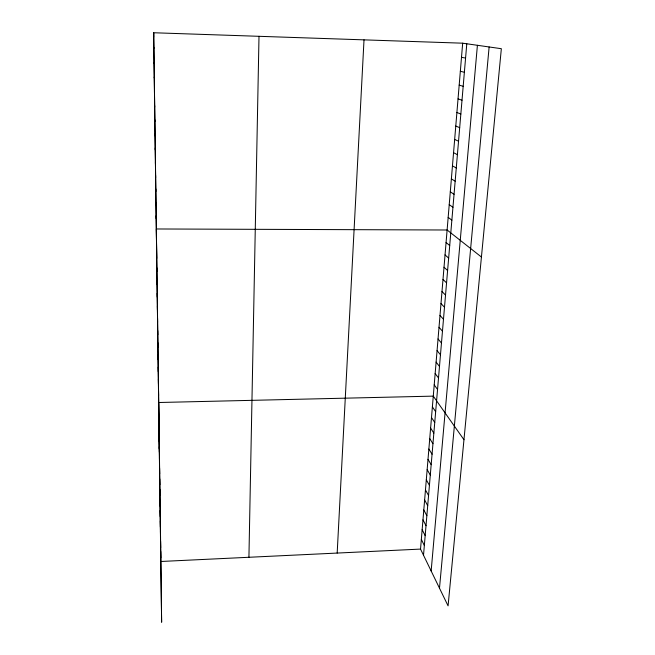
<?xml version="1.0" encoding="UTF-8"?>
<svg xmlns="http://www.w3.org/2000/svg" width="655" height="655" viewBox="0 0 655 655"><rect width="100%" height="100%" fill="white"/><g stroke="black" fill="none" stroke-linecap="round" stroke-linejoin="round"><path stroke-width="0.98" d="M153.655 37.196L153.671 32.75L462.676 43.189L501.345 48.707L448.077 605.883L420.535 549.087L462.676 43.189M248.925 557.282L259.003 36.312M337.178 553.066L364.016 39.857M423.515 555.227L466.786 43.779M431.154 570.988L477.405 45.293M439.489 588.182L489.129 46.963M153.671 33.217L161.629 622.25L160.868 561.482L420.535 549.087M461.505 57.304L465.574 58.074M460.334 71.289L464.379 72.246M459.18 85.158L463.191 86.288M458.042 98.897L462.012 100.207M456.903 112.521L460.85 114.003M455.774 126.03L459.687 127.676M454.66 139.417L458.541 141.226M453.555 152.697L457.403 154.67M452.458 165.854L456.281 167.983M451.369 178.905L455.159 181.189M450.296 191.841L454.054 194.281M449.224 204.671L452.957 207.267M448.167 217.394L451.868 220.137M481.433 257.022L447.119 230.003L156.34 228.972L156.733 258.381M446.071 242.514L449.715 245.551M445.04 254.918L448.65 258.095M444.016 267.224L447.602 270.54M443.001 279.423L446.554 282.878M441.994 291.524L445.523 295.11M440.987 303.527L444.491 307.244M439.996 315.432L443.476 319.28M439.014 327.238L442.469 331.217M438.039 338.954L441.462 343.048M437.073 350.572L440.471 354.797M436.107 362.1L439.489 366.44M435.157 373.53L438.506 377.992M434.216 384.878L437.54 389.455M463.961 439.726L433.274 396.128L158.707 402.506L159.263 448.986M432.382 406.87L435.657 411.668M431.498 417.53L434.748 422.434M430.613 428.1L433.847 433.111M429.737 438.596L432.947 443.713M428.869 449.019L432.054 454.234M428.01 459.36L431.178 464.673M427.15 469.627L430.294 475.039M426.307 479.812L429.426 485.322M425.463 489.932L428.567 495.532M424.628 499.97L427.707 505.668M423.793 509.934L426.855 515.722M422.974 519.833L426.012 525.711M422.156 529.649L425.169 535.618M421.337 539.409L424.342 545.459M153.671 32.75L160.868 561.482M159.009 424.784L159.075 429.999M159.157 435.796L159.222 441.118M159.304 446.718L159.37 452.155M159.452 457.558L159.525 463.11M159.599 468.317L159.673 473.966M159.746 478.985L159.82 484.749M159.894 489.58L159.959 495.442M160.033 500.084L160.107 506.053M160.172 510.515L160.254 516.582M160.319 520.864L160.393 527.029M160.459 531.131L160.532 537.395M160.598 541.325L160.672 547.686M160.729 551.444L160.811 557.896M158.223 367.029L158.281 371.631M158.387 378.95L158.445 383.683M158.543 390.773L158.6 395.628M157.724 330.652L157.773 334.852M157.896 342.876L157.945 347.215M158.06 355.002L158.109 359.472M157.044 280.692L157.085 284.311M157.216 293.342L157.266 297.116M157.388 305.885L157.437 309.799M157.56 318.322L157.609 322.383M156.873 267.928L156.913 271.407M155.98 202.428L156.013 205.113M156.16 215.757L156.193 218.614M155.8 188.976L155.825 191.497M155.612 175.409L155.636 177.759M155.431 161.72L155.448 163.897M155.243 147.907L155.26 149.913M155.055 133.964L155.071 135.79M154.858 119.898L154.875 121.543M154.67 105.709L154.678 107.166M154.474 91.381L154.482 92.65M154.277 76.93L154.285 78.002M154.081 62.34L154.081 63.216M153.876 47.61L153.876 48.29"/></g></svg>
